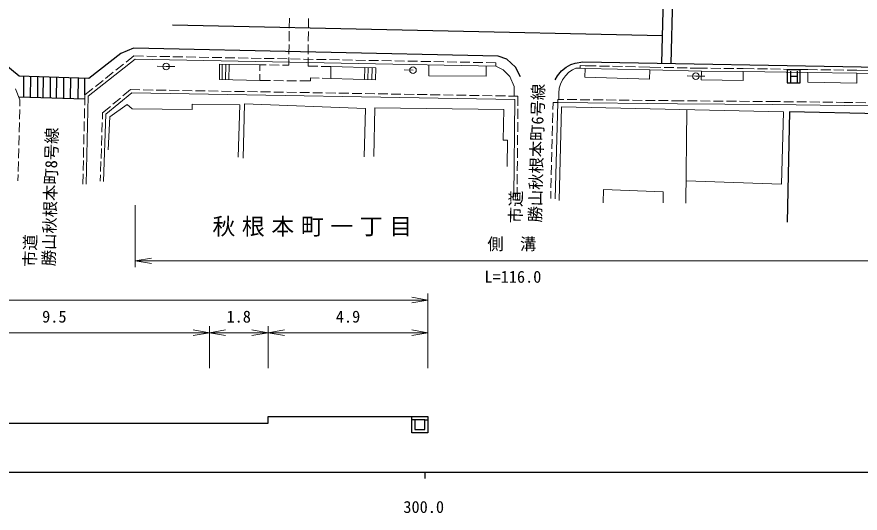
# Model space of a CAD drawing. Units: millimetres at full size, sheet at 1:1000, with parts at other scales. Extents: x 40000 to 680000, y 20000 to 380000.
# Drawn here: x 305506 to 434717, y 198715 to 274723 of the extents above; entities that cross this region are included whole.
import ezdxf
from ezdxf.enums import TextEntityAlignment as Align

# ---------------------------------------------------------------- set-up
doc = ezdxf.new("R2010")
doc.units = ezdxf.units.MM
doc.header["$LTSCALE"] = 1000
for name, color, linetype, lineweight in [('M-BGD', 7, 'Continuous', 25), ('M-STR-HTXT', 7, 'Continuous', 13), ('M-STR-STRC', 7, 'Continuous', 25), ('M-TTL-BAND', 7, 'Continuous', 25), ('M-WORK', 1, 'Continuous', 13)]:
    doc.layers.add(name, color=color, linetype=linetype, lineweight=lineweight)
doc.layers.add('M-BMK-HTXT', color=7, linetype='Continuous')
doc.styles.add('ＭＳ ゴシック', font='')
doc.styles.get('ＭＳ ゴシック').set_extended_font_data('MS Gothic')

# ---------------------------------------------------------------- blocks, each defined once
blk = doc.blocks.new('open_arrow')
at = {"color": 0, "linetype": 'Continuous', "lineweight": -2}
blk.add_lwpolyline([(7.5, 1.25), (0, 0), (7.5, -1.25)], dxfattribs=at)

msp = doc.modelspace()

# ---------------------------------------------------------------- linework, layer by layer
at = {"layer": 'M-BGD'}
for p, q in [((423897, 260167), (423548, 243277)), ((449513, 259639), (423897, 260167)), ((344000, 212500), (344000, 213500)), ((287500, 212500), (335000, 212500)), ((335000, 212500), (344000, 212500)), ((366500, 213000), (366000, 213000)), ((368000, 213000), (368500, 213000))]:
    msp.add_line(p, q, dxfattribs=at)
msp.add_lwpolyline([(344000, 213500), (368500, 213500), (368500, 211000), (366000, 211000), (366000, 213500)], dxfattribs=at)
msp.add_lwpolyline([(366500, 213000), (366500, 211500), (368000, 211500), (368000, 213000)], close=True, dxfattribs=at)
at = {"layer": 'M-STR-HTXT'}
for p, q in [((323617, 245880), (323617, 236368)), ((323617, 237368), (439440, 237368)), ((210000, 231351), (368500, 231351)), ((368500, 220928), (368500, 232351)), ((287500, 226351), (335000, 226351)), ((335000, 220928), (335000, 227351)), ((335000, 226351), (344000, 226351)), ((344000, 220928), (344000, 227351)), ((344000, 226351), (368500, 226351))]:
    msp.add_line(p, q, dxfattribs=at)
at = {"layer": 'M-STR-STRC'}
for p, q in [((405737, 267592), (406302, 290031)), ((404350, 267617), (404880, 288654)), ((329369, 273524), (404457, 271862)), ((390407, 267442), (391030, 267657)), ((391030, 267657), (392251, 267834)), ((392251, 267834), (443625, 266913)), ((388356, 265710), (388937, 266455)), ((388937, 266455), (389652, 267042)), ((389652, 267042), (390407, 267442)), ((425538, 266628), (423538, 266627)), ((423538, 266627), (423539, 264627)), ((424080, 264712), (424079, 266411)), ((425070, 266423), (425071, 264718)), ((425539, 264628), (425538, 266628)), ((306564, 262383), (306594, 265588)), ((307605, 262353), (307636, 265558)), ((308698, 262321), (308729, 265526)), ((309551, 262296), (309582, 265501)), ((310644, 262264), (310675, 265470)), ((311594, 262236), (311624, 265442)), ((312686, 262205), (312717, 265410)), ((313742, 262174), (313772, 265379)), ((314915, 262140), (314946, 265345)), ((315934, 262801), (315936, 265314)), ((387986, 265085), (388356, 265710)), ((424079, 265627), (425070, 265628)), ((423539, 264627), (425539, 264628)), ((315918, 262111), (305826, 262404))]:
    msp.add_line(p, q, dxfattribs=at)
msp.add_lwpolyline([(382700, 265514), (381894, 267028), (380559, 268227), (379258, 268722), (323384, 269925), (321412, 269120), (316549, 265295), (305855, 265633), (300235, 270253), (299556, 270493)], dxfattribs=at)
at = {"layer": 'M-TTL-BAND'}
for p, q in [((40000, 205000), (579000, 205000)), ((368000, 205000), (368000, 204000))]:
    msp.add_line(p, q, dxfattribs=at)
at = {"layer": 'M-WORK'}
for p, q in [((347255, 274515), (347239, 273015)), ((350181, 272999), (350193, 274499)), ((347233, 272515), (347218, 271015)), ((350165, 270999), (350177, 272499)), ((347212, 270515), (347197, 269015)), ((350148, 269000), (350160, 270499)), ((321849, 267475), (320672, 266545)), ((323448, 268739), (322241, 267785)), ((324926, 268711), (323448, 268739)), ((326926, 268673), (325426, 268701)), ((328925, 268635), (327425, 268663)), ((330925, 268597), (329425, 268625)), ((332924, 268559), (331425, 268587)), ((334924, 268521), (333424, 268549)), ((336924, 268483), (335424, 268511)), ((336983, 265107), (336988, 267472)), ((338923, 268445), (337424, 268473)), ((340923, 268407), (339423, 268435)), ((342923, 268369), (341423, 268398)), ((344922, 268331), (343423, 268360)), ((346922, 268293), (345422, 268322)), ((347191, 268515), (347179, 267308)), ((348922, 268255), (347422, 268284)), ((350921, 268217), (349421, 268246)), ((350134, 267177), (350144, 268500)), ((352921, 268179), (351421, 268208)), ((354921, 268141), (353421, 268170)), ((356920, 268103), (355420, 268132)), ((358920, 268065), (357420, 268094)), ((360919, 268027), (359420, 268056)), ((362919, 267990), (361419, 268018)), ((364919, 267952), (363419, 267980)), ((366918, 267914), (365419, 267942)), ((368918, 267876), (367418, 267904)), ((370918, 267838), (369418, 267866)), ((372917, 267800), (371418, 267828)), ((374917, 267762), (373417, 267790)), ((376917, 267724), (375417, 267752)), ((378895, 267686), (377416, 267714)), ((378895, 267686), (378885, 267186)), ((320279, 266235), (319103, 265305)), ((327015, 267176), (328361, 267128)), ((328361, 267128), (329723, 267111)), ((337498, 265097), (337503, 267461)), ((338009, 265086), (338014, 267451)), ((342754, 267379), (342746, 266433)), ((343716, 267363), (342754, 267379)), ((345716, 267331), (344216, 267355)), ((347179, 267308), (346216, 267323)), ((351635, 267153), (350134, 267177)), ((353636, 267123), (352135, 267146)), ((353601, 265293), (353636, 267123)), ((358796, 265125), (358833, 266987)), ((359298, 265109), (359335, 266971)), ((359902, 265090), (359938, 266951)), ((364858, 266596), (366204, 266548)), ((390077, 266232), (389588, 265699)), ((390633, 266632), (390077, 266232)), ((391150, 266860), (390633, 266632)), ((391815, 266854), (391150, 266860)), ((391815, 266855), (391821, 267255)), ((392572, 266841), (391815, 266854)), ((392579, 267243), (391821, 267255)), ((392572, 266841), (392555, 265477)), ((402488, 266608), (392572, 266841)), ((394289, 267206), (392579, 267243)), ((396288, 267162), (394789, 267195)), ((398288, 267118), (396788, 267151)), ((400287, 267074), (398788, 267107)), ((402497, 267025), (400787, 267063)), ((402451, 265204), (402488, 266608)), ((410386, 266428), (402488, 266608)), ((404195, 266989), (402497, 267025)), ((406195, 266946), (404695, 266978)), ((408194, 266903), (406694, 266935)), ((410392, 266856), (408694, 266892)), ((410386, 266428), (410363, 265089)), ((416798, 266378), (410386, 266428)), ((411348, 266850), (410392, 266856)), ((413348, 266838), (411848, 266847)), ((415348, 266825), (413848, 266835)), ((416803, 266816), (415848, 266822)), ((416788, 265001), (416798, 266378)), ((426687, 266185), (416798, 266378)), ((418499, 266786), (416803, 266816)), ((420499, 266750), (418999, 266777)), ((422498, 266714), (420999, 266741)), ((424498, 266678), (422998, 266705)), ((426694, 266638), (424998, 266669)), ((434214, 266097), (426687, 266185)), ((426687, 266185), (426692, 264731)), ((428207, 266622), (426694, 266638)), ((430207, 266602), (428707, 266617)), ((432207, 266581), (430707, 266597)), ((434221, 266561), (432707, 266576)), ((435951, 266527), (434221, 266561)), ((318710, 264995), (317533, 264065)), ((342741, 265933), (342733, 264987)), ((342733, 264987), (344377, 264970)), ((344877, 264965), (346377, 264950)), ((346877, 264945), (348377, 264930)), ((348877, 264925), (350520, 264909)), ((350520, 264909), (350505, 265409)), ((350505, 265409), (351803, 265360)), ((352303, 265342), (353601, 265293)), ((389125, 265101), (388822, 264436)), ((389588, 265699), (389125, 265101)), ((392555, 265477), (402451, 265204)), ((408189, 265686), (409535, 265639)), ((409535, 265639), (410897, 265621)), ((410363, 265089), (416788, 265001)), ((434205, 264563), (434214, 266097)), ((444596, 265873), (434214, 266097)), ((305982, 262016), (305308, 263692)), ((317141, 263755), (315934, 262801)), ((388625, 263825), (388548, 263054)), ((388822, 264436), (388625, 263825)), ((426692, 264731), (434205, 264563)), ((315934, 262801), (315896, 261201)), ((322930, 263579), (321755, 262608)), ((324365, 263555), (322930, 263579)), ((326365, 263521), (324865, 263547)), ((328364, 263487), (326865, 263513)), ((330364, 263454), (328864, 263479)), ((332364, 263420), (330864, 263445)), ((334364, 263386), (332864, 263411)), ((336363, 263352), (334864, 263377)), ((338363, 263318), (336863, 263344)), ((340363, 263284), (338863, 263310)), ((342362, 263251), (340863, 263276)), ((344362, 263217), (342862, 263242)), ((346362, 263183), (344862, 263208)), ((348362, 263149), (346862, 263174)), ((350361, 263115), (348862, 263141)), ((352361, 263081), (350861, 263107)), ((354361, 263047), (352861, 263073)), ((356360, 263014), (354861, 263039)), ((358360, 262980), (356860, 263005)), ((360360, 262946), (358860, 262971)), ((362360, 262912), (360860, 262937)), ((364359, 262878), (362860, 262904)), ((366359, 262844), (364859, 262870)), ((368359, 262811), (366859, 262836)), ((370358, 262777), (368859, 262802)), ((372358, 262743), (370858, 262768)), ((374358, 262709), (372858, 262734)), ((376358, 262675), (374858, 262701)), ((378357, 262641), (376858, 262667)), ((380357, 262607), (378857, 262633)), ((382292, 262575), (380857, 262599)), ((382279, 261118), (382292, 262575)), ((388548, 263054), (388525, 262072)), ((305958, 261056), (305982, 262016)), ((319828, 261015), (318652, 260043)), ((321369, 262289), (320213, 261333)), ((387650, 260512), (387678, 261632)), ((387678, 261632), (388378, 261614)), ((388005, 246878), (388378, 261614)), ((388384, 262074), (388378, 261614)), ((406752, 261417), (388378, 261614)), ((389320, 262064), (388383, 262074)), ((391320, 262042), (389820, 262058)), ((393320, 262021), (391820, 262037)), ((395320, 261999), (393820, 262016)), ((397319, 261978), (395820, 261994)), ((399319, 261957), (397819, 261973)), ((401319, 261935), (399819, 261951)), ((403319, 261914), (401819, 261930)), ((405319, 261892), (403819, 261908)), ((406756, 261877), (405819, 261887)), ((421248, 261294), (406752, 261417)), ((407755, 261868), (406756, 261877)), ((409755, 261851), (408255, 261864)), ((411754, 261835), (410254, 261847)), ((413754, 261818), (412254, 261830)), ((415754, 261801), (414254, 261813)), ((417754, 261784), (416254, 261796)), ((419754, 261767), (418254, 261779)), ((421253, 261754), (420254, 261763)), ((432280, 261168), (421248, 261294)), ((422520, 261740), (421253, 261754)), ((424520, 261717), (423020, 261734)), ((426520, 261694), (425020, 261711)), ((428520, 261671), (427020, 261688)), ((430520, 261648), (429020, 261665)), ((432287, 261628), (431020, 261643)), ((443714, 261003), (432280, 261168)), ((433574, 261606), (432287, 261628)), ((435574, 261572), (434074, 261598)), ((305909, 259057), (305946, 260557)), ((315884, 260701), (315848, 259202)), ((318652, 260043), (318616, 259042)), ((382260, 259118), (382274, 260618)), ((387599, 258512), (387637, 260012)), ((388587, 246600), (388947, 260927)), ((388947, 260927), (422974, 260155)), ((408173, 260490), (408019, 246213)), ((422974, 260155), (422681, 249117)), ((305859, 257058), (305896, 258557)), ((315836, 258702), (315800, 257202)), ((318598, 258542), (318544, 257043)), ((382242, 257118), (382256, 258618)), ((387549, 256513), (387587, 258012)), ((305809, 255058), (305847, 256558)), ((315788, 256702), (315752, 255203)), ((318525, 256544), (318471, 255045)), ((382224, 255118), (382238, 256618)), ((387498, 254514), (387536, 256013)), ((305760, 253059), (305797, 254558)), ((315740, 254703), (315703, 253203)), ((382206, 253118), (382220, 254618)), ((318453, 254545), (318399, 253046)), ((387448, 252514), (387486, 254014)), ((305710, 251060), (305747, 252559)), ((315691, 252703), (315655, 251204)), ((318381, 252546), (318326, 251047)), ((382188, 251118), (382201, 252618)), ((387397, 250515), (387435, 252014)), ((315643, 250704), (315605, 249104)), ((305674, 249600), (305697, 250560)), ((318308, 250548), (318272, 249547)), ((382170, 249119), (382183, 250618)), ((387346, 248515), (387384, 250015)), ((422681, 249117), (408056, 249622)), ((382152, 247162), (382165, 248619)), ((395340, 246233), (395371, 248280)), ((395371, 248280), (404549, 247921)), ((387305, 246896), (387334, 248016)), ((404549, 247921), (404554, 246266))]:
    msp.add_line(p, q, dxfattribs=at)
for points in [[(378885, 267186), (323617, 268235), (316429, 262554), (316105, 249092)], [(342733, 264987), (336561, 265116), (336541, 267479), (342754, 267379)], [(353601, 265293), (360467, 265071), (360506, 266936), (353636, 267123)], [(377435, 267214), (377395, 265625), (368624, 265713), (368629, 267381)], [(381713, 262585), (381694, 264061), (381063, 265587), (380033, 266621), (378885, 267186)], [(381652, 247166), (381787, 262083), (323106, 263076), (319144, 259801), (318771, 249528)], [(339390, 253248), (339670, 261269), (332388, 261336), (332386, 260545), (323151, 260616), (322414, 261304), (319736, 259409), (319509, 254335)], [(358740, 253280), (358931, 260703), (340410, 261426), (340182, 253088)], [(380620, 251793), (380664, 255839), (380030, 255840), (380110, 260519), (360339, 260805), (360183, 253347)]]:
    msp.add_lwpolyline(points, dxfattribs=at)
for centre in [(328361, 267128), (366204, 266548), (409535, 265639)]:
    msp.add_circle(centre, 500, dxfattribs=at)

# ---------------------------------------------------------------- block references
at = {"layer": 'M-STR-HTXT', "xscale": 333, "yscale": 333}
for p in [(323617, 237368), (335000, 226351), (344000, 226351)]:
    msp.add_blockref('open_arrow', p, dxfattribs=at)
at = {"layer": 'M-STR-HTXT', "xscale": 333, "yscale": 333, "rotation": 180}
for p in [(368500, 231351), (335000, 226351), (344000, 226351), (368500, 226351)]:
    msp.add_blockref('open_arrow', p, dxfattribs=at)

# ---------------------------------------------------------------- texts
at = {"layer": 'M-BMK-HTXT', "insert": (351274, 242496), "char_height": 2566, "attachment_point": 5, "style": 'ＭＳ ゴシック'}
msp.add_mtext('\\T1.29;秋根本町一丁目', dxfattribs=at)
at = {"layer": 'M-STR-HTXT', "style": 'ＭＳ ゴシック'}
for s, rotation, p in [('勝山秋根本町6号線', 88.576, (385153, 253855)), ('勝山秋根本町8号線', 88.576, (310636, 247158)), ('市道', 88.576, (381945, 245619)), ('市道', 88.576, (307531, 238937)), ('側\u3000溝', 0.115, (381347, 239941))]:
    msp.add_text(s, height=1833, rotation=rotation, dxfattribs=at).set_placement(p, align=Align.MIDDLE_CENTER)
for s, p in [('L=116.0', (381505, 233450)), ('9.5', (311250, 227351)), ('1.8', (339500, 227351)), ('4.9', (356250, 227351))]:
    msp.add_text(s, height=1833, dxfattribs=at).set_placement(p, align=Align.BOTTOM_CENTER)
at = {"layer": 'M-TTL-BAND', "style": 'ＭＳ ゴシック'}
msp.add_text('300.0', height=1833, dxfattribs=at).set_placement((367844, 198195), align=Align.BOTTOM_CENTER)

doc.saveas('drawing.dxf')
